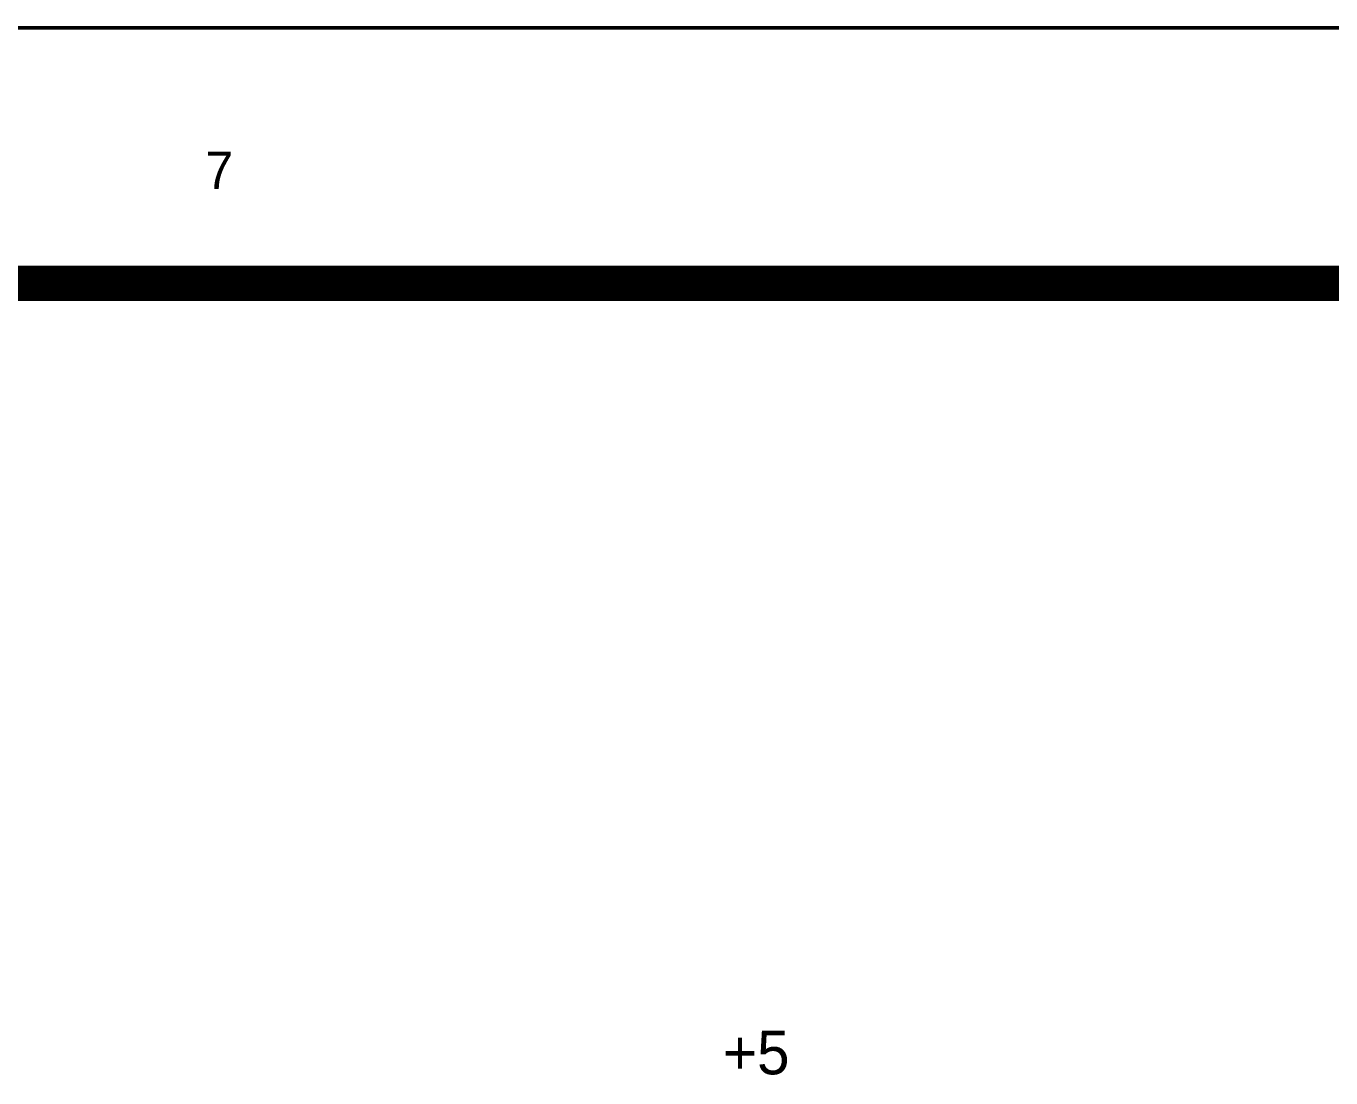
# Model space of a CAD drawing. Header units: inches. Extents: x 0 to 22.3, y 0 to 15.7.
# Drawn here: x 17.867 to 19.347, y 14.508 to 15.701 of the extents above; entities that cross this region are included whole.
import ezdxf

# ---------------------------------------------------------------- set-up
doc = ezdxf.new("R2010")
doc.units = ezdxf.units.IN
doc.header["$MEASUREMENT"] = 0
doc.layers.add('Sheet', color=255, linetype='Continuous')

msp = doc.modelspace()

# ---------------------------------------------------------------- linework, layer by layer
at = {"layer": 'Sheet'}
for points in [[(0, 15.6991, 0.0039, 0.0039, 0), (0, 0, 0.0039, 0.0039, 0), (22.3, 0, 0.0039, 0.0039, 0), (22.3, 15.6991, 0.0039, 0.0039, 0), (0, 15.6991, 0.0039, 0.0039, 0), (0, 15.6991, 0.0039, 0.0039, 0)], [(0.3006, 15.3986, 0.0039, 0.0039, 0), (0.3006, 0.3006, 0.0039, 0.0039, 0), (22.0003, 0.3006, 0.0039, 0.0039, 0), (22.0003, 15.3986, 0.0039, 0.0039, 0), (0.3006, 15.3986, 0.0039, 0.0039, 0), (0.3006, 15.3986, 0.0039, 0.0039, 0)]]:
    msp.add_lwpolyline(points, format="xyseb", close=True, dxfattribs=at)
msp.add_lwpolyline([(0.29, 15.4092, 0.04, 0.04, 0), (22.0003, 15.4092, 0.04, 0.04, 0)], format="xyseb", dxfattribs=at)

# ---------------------------------------------------------------- texts
for s, height, p in [('7', 0.0424, (18.0706, 15.5161)), ('+5', 0.0495, (18.6576, 14.5119))]:
    msp.add_text(s, height=height, dxfattribs=at).set_placement(p)

doc.saveas('drawing.dxf')
